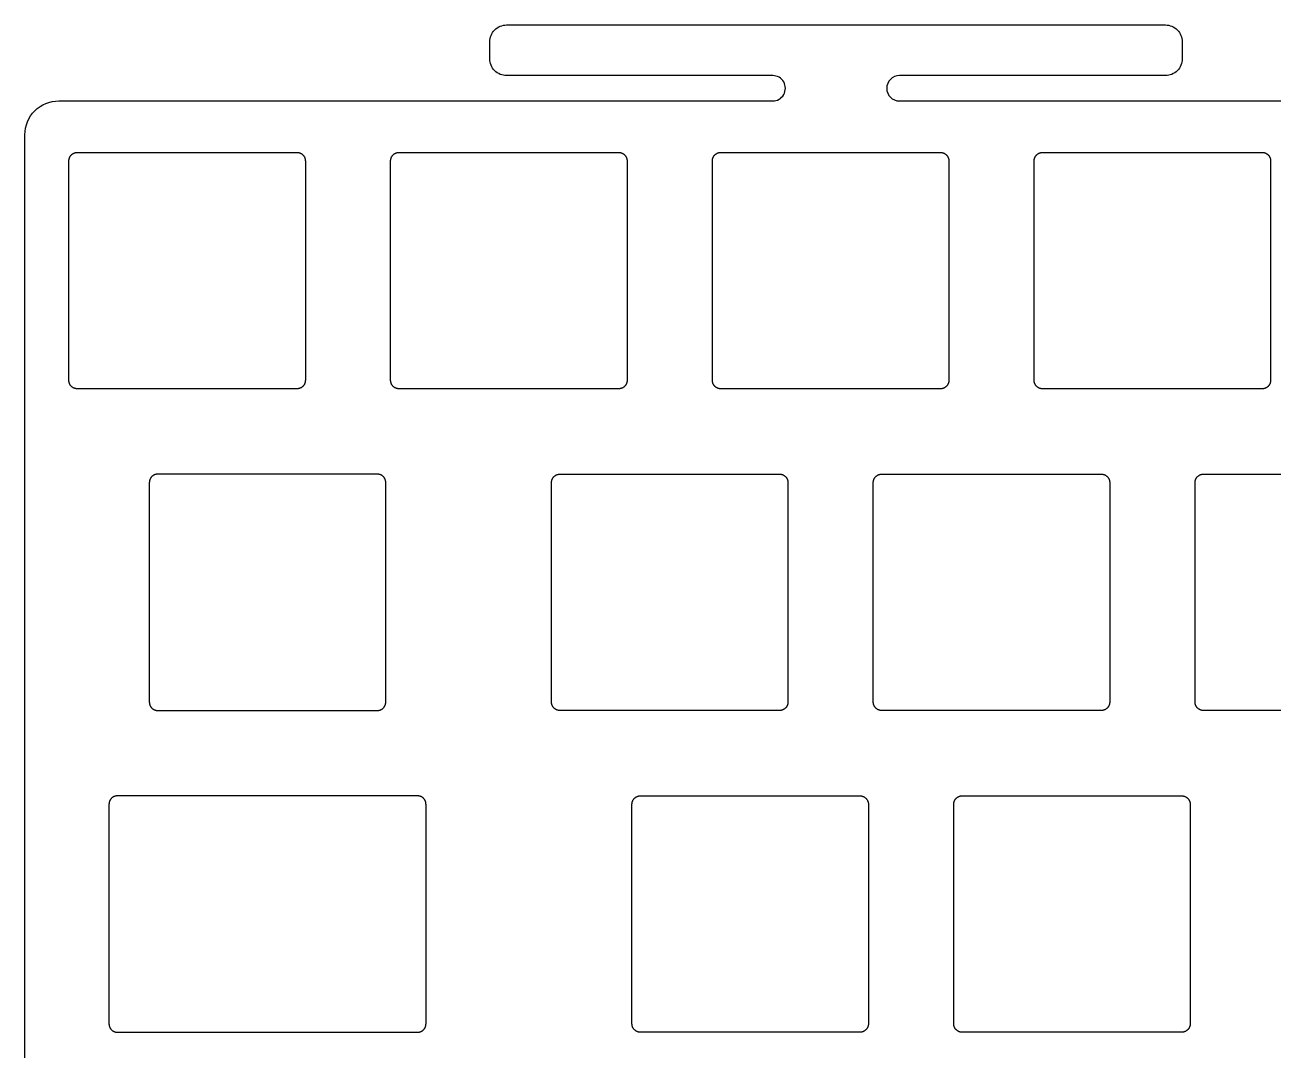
# Model space of a CAD drawing. Header units: millimetres. Extents: x 0 to 286, y 1 to 106.
# Drawn here: x 0 to 73.9, y 45.7 to 106.4 of the extents above; entities that cross this region are included whole.
import ezdxf

# ---------------------------------------------------------------- set-up
doc = ezdxf.new("R2010")
doc.units = ezdxf.units.MM

msp = doc.modelspace()

# ---------------------------------------------------------------- linework, layer by layer
msp.add_lwpolyline([(0, 39.7188), (0, 99.9158, -0.414214), (2, 101.9158), (44.2693, 101.9158, 1.006341), (44.2693, 103.4158), (28.5193, 103.4158, -0.414214), (27.5193, 104.4158), (27.5193, 105.4158, -0.414214), (28.5193, 106.4158), (67.5193, 106.4158, -0.414214), (68.5193, 105.4158), (68.5193, 104.4158, -0.414214), (67.5193, 103.4158), (51.7693, 103.4158, 0.999996), (51.7693, 101.9158), (139.2574, 101.9158, 1.004198)], format="xyb")
for points in [[(2.6008, 85.3692), (2.6008, 98.3685), (2.6011, 98.3849), (2.6019, 98.4012), (2.6032, 98.4175), (2.6051, 98.4338), (2.6075, 98.4499), (2.6104, 98.466), (2.6139, 98.482), (2.6178, 98.4979), (2.6223, 98.5136), (2.6273, 98.5292), (2.6328, 98.5446), (2.6389, 98.5598), (2.6454, 98.5749), (2.6524, 98.5896), (2.6598, 98.6042), (2.6678, 98.6185), (2.6762, 98.6325), (2.6851, 98.6463), (2.6944, 98.6597), (2.7041, 98.6729), (2.7143, 98.6857), (2.7249, 98.6982), (2.7359, 98.7103), (2.7472, 98.7221), (2.759, 98.7334), (2.7711, 98.7444), (2.7836, 98.755), (2.7964, 98.7652), (2.8096, 98.7749), (2.823, 98.7842), (2.8368, 98.7931), (2.8508, 98.8015), (2.8651, 98.8095), (2.8797, 98.8169), (2.8944, 98.8239), (2.9095, 98.8304), (2.9247, 98.8365), (2.9401, 98.842), (2.9557, 98.847), (2.9714, 98.8515), (2.9873, 98.8554), (3.0033, 98.8589), (3.0194, 98.8618), (3.0355, 98.8642), (3.0518, 98.8661), (3.0681, 98.8674), (3.0844, 98.8682), (3.1008, 98.8685), (16.0998, 98.8685), (16.1162, 98.8682), (16.1325, 98.8674), (16.1488, 98.8661), (16.1651, 98.8642), (16.1812, 98.8618), (16.1973, 98.8589), (16.2133, 98.8554), (16.2292, 98.8515), (16.2449, 98.847), (16.2605, 98.842), (16.2759, 98.8365), (16.2911, 98.8304), (16.3062, 98.8239), (16.3209, 98.8169), (16.3355, 98.8095), (16.3498, 98.8015), (16.3638, 98.7931), (16.3776, 98.7842), (16.391, 98.7749), (16.4042, 98.7652), (16.417, 98.755), (16.4295, 98.7444), (16.4416, 98.7334), (16.4534, 98.7221), (16.4647, 98.7103), (16.4757, 98.6982), (16.4863, 98.6857), (16.4965, 98.6729), (16.5062, 98.6597), (16.5155, 98.6463), (16.5244, 98.6325), (16.5328, 98.6185), (16.5408, 98.6042), (16.5482, 98.5896), (16.5552, 98.5749), (16.5617, 98.5598), (16.5678, 98.5446), (16.5733, 98.5292), (16.5783, 98.5136), (16.5828, 98.4979), (16.5867, 98.482), (16.5902, 98.466), (16.5931, 98.4499), (16.5955, 98.4338), (16.5974, 98.4175), (16.5987, 98.4012), (16.5995, 98.3849), (16.5998, 98.3685), (16.5998, 85.369), (16.5995, 85.3526), (16.5987, 85.3363), (16.5974, 85.32), (16.5955, 85.3037), (16.5931, 85.2876), (16.5902, 85.2715), (16.5867, 85.2555), (16.5828, 85.2396), (16.5783, 85.2239), (16.5733, 85.2083), (16.5678, 85.1929), (16.5617, 85.1777), (16.5552, 85.1626), (16.5482, 85.1479), (16.5408, 85.1333), (16.5328, 85.119), (16.5244, 85.105), (16.5155, 85.0912), (16.5062, 85.0778), (16.4965, 85.0646), (16.4863, 85.0518), (16.4757, 85.0393), (16.4647, 85.0272), (16.4534, 85.0154), (16.4416, 85.0041), (16.4295, 84.9931), (16.417, 84.9825), (16.4042, 84.9723), (16.391, 84.9626), (16.3776, 84.9533), (16.3638, 84.9444), (16.3498, 84.936), (16.3355, 84.928), (16.3209, 84.9206), (16.3062, 84.9136), (16.2911, 84.9071), (16.2759, 84.901), (16.2605, 84.8955), (16.2449, 84.8905), (16.2292, 84.886), (16.2133, 84.8821), (16.1973, 84.8786), (16.1812, 84.8757), (16.1651, 84.8733), (16.1488, 84.8714), (16.1325, 84.8701), (16.1162, 84.8693), (16.0998, 84.869), (3.1008, 84.8692), (3.0844, 84.8695), (3.0681, 84.8703), (3.0518, 84.8716), (3.0355, 84.8735), (3.0194, 84.8759), (3.0033, 84.8788), (2.9873, 84.8823), (2.9714, 84.8862), (2.9557, 84.8907), (2.9401, 84.8957), (2.9247, 84.9012), (2.9095, 84.9073), (2.8944, 84.9138), (2.8797, 84.9208), (2.8651, 84.9282), (2.8508, 84.9362), (2.8368, 84.9446), (2.823, 84.9535), (2.8096, 84.9628), (2.7964, 84.9725), (2.7836, 84.9827), (2.7711, 84.9933), (2.759, 85.0043), (2.7472, 85.0156), (2.7359, 85.0274), (2.7249, 85.0395), (2.7143, 85.052), (2.7041, 85.0648), (2.6944, 85.078), (2.6851, 85.0914), (2.6762, 85.1052), (2.6678, 85.1192), (2.6598, 85.1335), (2.6524, 85.1481), (2.6454, 85.1628), (2.6389, 85.1779), (2.6328, 85.1931), (2.6273, 85.2085), (2.6223, 85.2241), (2.6178, 85.2398), (2.6139, 85.2557), (2.6104, 85.2717), (2.6075, 85.2878), (2.6051, 85.3039), (2.6032, 85.3202), (2.6019, 85.3365), (2.6011, 85.3528)], [(21.6507, 85.3693), (21.6507, 98.3685), (21.651, 98.3849), (21.6518, 98.4012), (21.6531, 98.4175), (21.655, 98.4338), (21.6574, 98.4499), (21.6603, 98.466), (21.6638, 98.482), (21.6677, 98.4979), (21.6722, 98.5136), (21.6772, 98.5292), (21.6827, 98.5446), (21.6888, 98.5598), (21.6953, 98.5749), (21.7023, 98.5896), (21.7097, 98.6042), (21.7177, 98.6185), (21.7261, 98.6325), (21.735, 98.6463), (21.7443, 98.6597), (21.754, 98.6729), (21.7642, 98.6857), (21.7748, 98.6982), (21.7858, 98.7103), (21.7971, 98.7221), (21.8089, 98.7334), (21.821, 98.7444), (21.8335, 98.755), (21.8463, 98.7652), (21.8595, 98.7749), (21.8729, 98.7842), (21.8867, 98.7931), (21.9007, 98.8015), (21.915, 98.8095), (21.9296, 98.8169), (21.9443, 98.8239), (21.9594, 98.8304), (21.9746, 98.8365), (21.99, 98.842), (22.0056, 98.847), (22.0213, 98.8515), (22.0372, 98.8554), (22.0532, 98.8589), (22.0693, 98.8618), (22.0854, 98.8642), (22.1017, 98.8661), (22.118, 98.8674), (22.1343, 98.8682), (22.1507, 98.8685), (35.1497, 98.8685), (35.1661, 98.8682), (35.1824, 98.8674), (35.1987, 98.8661), (35.215, 98.8642), (35.2311, 98.8618), (35.2472, 98.8589), (35.2632, 98.8554), (35.2791, 98.8515), (35.2948, 98.847), (35.3104, 98.842), (35.3258, 98.8365), (35.341, 98.8304), (35.3561, 98.8239), (35.3708, 98.8169), (35.3854, 98.8095), (35.3997, 98.8015), (35.4137, 98.7931), (35.4275, 98.7842), (35.4409, 98.7749), (35.4541, 98.7652), (35.4669, 98.755), (35.4794, 98.7444), (35.4915, 98.7334), (35.5033, 98.7221), (35.5146, 98.7103), (35.5256, 98.6982), (35.5362, 98.6857), (35.5464, 98.6729), (35.5561, 98.6597), (35.5654, 98.6463), (35.5743, 98.6325), (35.5827, 98.6185), (35.5907, 98.6042), (35.5981, 98.5896), (35.6051, 98.5749), (35.6116, 98.5598), (35.6177, 98.5446), (35.6232, 98.5292), (35.6282, 98.5136), (35.6327, 98.4979), (35.6366, 98.482), (35.6401, 98.466), (35.643, 98.4499), (35.6454, 98.4338), (35.6473, 98.4175), (35.6486, 98.4012), (35.6494, 98.3849), (35.6497, 98.3685), (35.6497, 85.3691), (35.6494, 85.3527), (35.6486, 85.3364), (35.6473, 85.3201), (35.6454, 85.3038), (35.643, 85.2877), (35.6401, 85.2716), (35.6366, 85.2556), (35.6327, 85.2397), (35.6282, 85.224), (35.6232, 85.2084), (35.6177, 85.193), (35.6116, 85.1778), (35.6051, 85.1627), (35.5981, 85.148), (35.5907, 85.1334), (35.5827, 85.1191), (35.5743, 85.1051), (35.5654, 85.0913), (35.5561, 85.0779), (35.5464, 85.0647), (35.5362, 85.0519), (35.5256, 85.0394), (35.5146, 85.0273), (35.5033, 85.0155), (35.4915, 85.0042), (35.4794, 84.9932), (35.4669, 84.9826), (35.4541, 84.9724), (35.4409, 84.9627), (35.4275, 84.9534), (35.4137, 84.9445), (35.3997, 84.9361), (35.3854, 84.9281), (35.3708, 84.9207), (35.3561, 84.9137), (35.341, 84.9072), (35.3258, 84.9011), (35.3104, 84.8956), (35.2948, 84.8906), (35.2791, 84.8861), (35.2632, 84.8822), (35.2472, 84.8787), (35.2311, 84.8758), (35.215, 84.8734), (35.1987, 84.8715), (35.1824, 84.8702), (35.1661, 84.8694), (35.1497, 84.8691), (22.1507, 84.8693), (22.1343, 84.8696), (22.118, 84.8704), (22.1017, 84.8717), (22.0854, 84.8736), (22.0693, 84.876), (22.0532, 84.8789), (22.0372, 84.8824), (22.0213, 84.8863), (22.0056, 84.8908), (21.99, 84.8958), (21.9746, 84.9013), (21.9594, 84.9074), (21.9443, 84.9139), (21.9296, 84.9209), (21.915, 84.9283), (21.9007, 84.9363), (21.8867, 84.9447), (21.8729, 84.9536), (21.8595, 84.9629), (21.8463, 84.9726), (21.8335, 84.9828), (21.821, 84.9934), (21.8089, 85.0044), (21.7971, 85.0157), (21.7858, 85.0275), (21.7748, 85.0396), (21.7642, 85.0521), (21.754, 85.0649), (21.7443, 85.0781), (21.735, 85.0915), (21.7261, 85.1053), (21.7177, 85.1193), (21.7097, 85.1336), (21.7023, 85.1482), (21.6953, 85.1629), (21.6888, 85.178), (21.6827, 85.1932), (21.6772, 85.2086), (21.6722, 85.2242), (21.6677, 85.2399), (21.6638, 85.2558), (21.6603, 85.2718), (21.6574, 85.2879), (21.655, 85.304), (21.6531, 85.3203), (21.6518, 85.3366), (21.651, 85.3529)], [(40.7007, 85.3693), (40.7007, 98.3685), (40.701, 98.3849), (40.7018, 98.4012), (40.7031, 98.4175), (40.705, 98.4338), (40.7074, 98.4499), (40.7103, 98.466), (40.7138, 98.482), (40.7177, 98.4979), (40.7222, 98.5136), (40.7272, 98.5292), (40.7327, 98.5446), (40.7388, 98.5598), (40.7453, 98.5749), (40.7523, 98.5896), (40.7597, 98.6042), (40.7677, 98.6185), (40.7761, 98.6325), (40.785, 98.6463), (40.7943, 98.6597), (40.804, 98.6729), (40.8142, 98.6857), (40.8248, 98.6982), (40.8358, 98.7103), (40.8471, 98.7221), (40.8589, 98.7334), (40.871, 98.7444), (40.8835, 98.755), (40.8963, 98.7652), (40.9095, 98.7749), (40.9229, 98.7842), (40.9367, 98.7931), (40.9507, 98.8015), (40.965, 98.8095), (40.9796, 98.8169), (40.9943, 98.8239), (41.0094, 98.8304), (41.0246, 98.8365), (41.04, 98.842), (41.0556, 98.847), (41.0713, 98.8515), (41.0872, 98.8554), (41.1032, 98.8589), (41.1193, 98.8618), (41.1354, 98.8642), (41.1517, 98.8661), (41.168, 98.8674), (41.1843, 98.8682), (41.2007, 98.8685), (54.1997, 98.8685), (54.2161, 98.8682), (54.2324, 98.8674), (54.2487, 98.8661), (54.265, 98.8642), (54.2811, 98.8618), (54.2972, 98.8589), (54.3132, 98.8554), (54.3291, 98.8515), (54.3448, 98.847), (54.3604, 98.842), (54.3758, 98.8365), (54.391, 98.8304), (54.4061, 98.8239), (54.4208, 98.8169), (54.4354, 98.8095), (54.4497, 98.8015), (54.4637, 98.7931), (54.4775, 98.7842), (54.4909, 98.7749), (54.5041, 98.7652), (54.5169, 98.755), (54.5294, 98.7444), (54.5415, 98.7334), (54.5533, 98.7221), (54.5646, 98.7103), (54.5756, 98.6982), (54.5862, 98.6857), (54.5964, 98.6729), (54.6061, 98.6597), (54.6154, 98.6463), (54.6243, 98.6325), (54.6327, 98.6185), (54.6407, 98.6042), (54.6481, 98.5896), (54.6551, 98.5749), (54.6616, 98.5598), (54.6677, 98.5446), (54.6732, 98.5292), (54.6782, 98.5136), (54.6827, 98.4979), (54.6866, 98.482), (54.6901, 98.466), (54.693, 98.4499), (54.6954, 98.4338), (54.6973, 98.4175), (54.6986, 98.4012), (54.6994, 98.3849), (54.6997, 98.3685), (54.6997, 85.3691), (54.6994, 85.3527), (54.6986, 85.3364), (54.6973, 85.3201), (54.6954, 85.3038), (54.693, 85.2877), (54.6901, 85.2716), (54.6866, 85.2556), (54.6827, 85.2397), (54.6782, 85.224), (54.6732, 85.2084), (54.6677, 85.193), (54.6616, 85.1778), (54.6551, 85.1627), (54.6481, 85.148), (54.6407, 85.1334), (54.6327, 85.1191), (54.6243, 85.1051), (54.6154, 85.0913), (54.6061, 85.0779), (54.5964, 85.0647), (54.5862, 85.0519), (54.5756, 85.0394), (54.5646, 85.0273), (54.5533, 85.0155), (54.5415, 85.0042), (54.5294, 84.9932), (54.5169, 84.9826), (54.5041, 84.9724), (54.4909, 84.9627), (54.4775, 84.9534), (54.4637, 84.9445), (54.4497, 84.9361), (54.4354, 84.9281), (54.4208, 84.9207), (54.4061, 84.9137), (54.391, 84.9072), (54.3758, 84.9011), (54.3604, 84.8956), (54.3448, 84.8906), (54.3291, 84.8861), (54.3132, 84.8822), (54.2972, 84.8787), (54.2811, 84.8758), (54.265, 84.8734), (54.2487, 84.8715), (54.2324, 84.8702), (54.2161, 84.8694), (54.1997, 84.8691), (41.2007, 84.8693), (41.1843, 84.8696), (41.168, 84.8704), (41.1517, 84.8717), (41.1354, 84.8736), (41.1193, 84.876), (41.1032, 84.8789), (41.0872, 84.8824), (41.0713, 84.8863), (41.0556, 84.8908), (41.04, 84.8958), (41.0246, 84.9013), (41.0094, 84.9074), (40.9943, 84.9139), (40.9796, 84.9209), (40.965, 84.9283), (40.9507, 84.9363), (40.9367, 84.9447), (40.9229, 84.9536), (40.9095, 84.9629), (40.8963, 84.9726), (40.8835, 84.9828), (40.871, 84.9934), (40.8589, 85.0044), (40.8471, 85.0157), (40.8358, 85.0275), (40.8248, 85.0396), (40.8142, 85.0521), (40.804, 85.0649), (40.7943, 85.0781), (40.785, 85.0915), (40.7761, 85.1053), (40.7677, 85.1193), (40.7597, 85.1336), (40.7523, 85.1482), (40.7453, 85.1629), (40.7388, 85.178), (40.7327, 85.1932), (40.7272, 85.2086), (40.7222, 85.2242), (40.7177, 85.2399), (40.7138, 85.2558), (40.7103, 85.2718), (40.7074, 85.2879), (40.705, 85.304), (40.7031, 85.3203), (40.7018, 85.3366), (40.701, 85.3529)], [(59.7507, 85.3693), (59.7507, 98.3685), (59.751, 98.3849), (59.7518, 98.4012), (59.7531, 98.4175), (59.755, 98.4338), (59.7574, 98.4499), (59.7603, 98.466), (59.7638, 98.482), (59.7677, 98.4979), (59.7722, 98.5136), (59.7772, 98.5292), (59.7827, 98.5446), (59.7888, 98.5598), (59.7953, 98.5749), (59.8023, 98.5896), (59.8097, 98.6042), (59.8177, 98.6185), (59.8261, 98.6325), (59.835, 98.6463), (59.8443, 98.6597), (59.854, 98.6729), (59.8642, 98.6857), (59.8748, 98.6982), (59.8858, 98.7103), (59.8971, 98.7221), (59.9089, 98.7334), (59.921, 98.7444), (59.9335, 98.755), (59.9463, 98.7652), (59.9595, 98.7749), (59.9729, 98.7842), (59.9867, 98.7931), (60.0007, 98.8015), (60.015, 98.8095), (60.0296, 98.8169), (60.0443, 98.8239), (60.0594, 98.8304), (60.0746, 98.8365), (60.09, 98.842), (60.1056, 98.847), (60.1213, 98.8515), (60.1372, 98.8554), (60.1532, 98.8589), (60.1693, 98.8618), (60.1854, 98.8642), (60.2017, 98.8661), (60.218, 98.8674), (60.2343, 98.8682), (60.2507, 98.8685), (73.2497, 98.8685), (73.2661, 98.8682), (73.2824, 98.8674), (73.2987, 98.8661), (73.315, 98.8642), (73.3311, 98.8618), (73.3472, 98.8589), (73.3632, 98.8554), (73.3791, 98.8515), (73.3948, 98.847), (73.4104, 98.842), (73.4258, 98.8365), (73.441, 98.8304), (73.4561, 98.8239), (73.4708, 98.8169), (73.4854, 98.8095), (73.4997, 98.8015), (73.5137, 98.7931), (73.5275, 98.7842), (73.5409, 98.7749), (73.5541, 98.7652), (73.5669, 98.755), (73.5794, 98.7444), (73.5915, 98.7334), (73.6033, 98.7221), (73.6146, 98.7103), (73.6256, 98.6982), (73.6362, 98.6857), (73.6464, 98.6729), (73.6561, 98.6597), (73.6654, 98.6463), (73.6743, 98.6325), (73.6827, 98.6185), (73.6907, 98.6042), (73.6981, 98.5896), (73.7051, 98.5749), (73.7116, 98.5598), (73.7177, 98.5446), (73.7232, 98.5292), (73.7282, 98.5136), (73.7327, 98.4979), (73.7366, 98.482), (73.7401, 98.466), (73.743, 98.4499), (73.7454, 98.4338), (73.7473, 98.4175), (73.7486, 98.4012), (73.7494, 98.3849), (73.7497, 98.3685), (73.7497, 85.3691), (73.7494, 85.3527), (73.7486, 85.3364), (73.7473, 85.3201), (73.7454, 85.3038), (73.743, 85.2877), (73.7401, 85.2716), (73.7366, 85.2556), (73.7327, 85.2397), (73.7282, 85.224), (73.7232, 85.2084), (73.7177, 85.193), (73.7116, 85.1778), (73.7051, 85.1627), (73.6981, 85.148), (73.6907, 85.1334), (73.6827, 85.1191), (73.6743, 85.1051), (73.6654, 85.0913), (73.6561, 85.0779), (73.6464, 85.0647), (73.6362, 85.0519), (73.6256, 85.0394), (73.6146, 85.0273), (73.6033, 85.0155), (73.5915, 85.0042), (73.5794, 84.9932), (73.5669, 84.9826), (73.5541, 84.9724), (73.5409, 84.9627), (73.5275, 84.9534), (73.5137, 84.9445), (73.4997, 84.9361), (73.4854, 84.9281), (73.4708, 84.9207), (73.4561, 84.9137), (73.441, 84.9072), (73.4258, 84.9011), (73.4104, 84.8956), (73.3948, 84.8906), (73.3791, 84.8861), (73.3632, 84.8822), (73.3472, 84.8787), (73.3311, 84.8758), (73.315, 84.8734), (73.2987, 84.8715), (73.2824, 84.8702), (73.2661, 84.8694), (73.2497, 84.8691), (60.2507, 84.8693), (60.2343, 84.8696), (60.218, 84.8704), (60.2017, 84.8717), (60.1854, 84.8736), (60.1693, 84.876), (60.1532, 84.8789), (60.1372, 84.8824), (60.1213, 84.8863), (60.1056, 84.8908), (60.09, 84.8958), (60.0746, 84.9013), (60.0594, 84.9074), (60.0443, 84.9139), (60.0296, 84.9209), (60.015, 84.9283), (60.0007, 84.9363), (59.9867, 84.9447), (59.9729, 84.9536), (59.9595, 84.9629), (59.9463, 84.9726), (59.9335, 84.9828), (59.921, 84.9934), (59.9089, 85.0044), (59.8971, 85.0157), (59.8858, 85.0275), (59.8748, 85.0396), (59.8642, 85.0521), (59.854, 85.0649), (59.8443, 85.0781), (59.835, 85.0915), (59.8261, 85.1053), (59.8177, 85.1193), (59.8097, 85.1336), (59.8023, 85.1482), (59.7953, 85.1629), (59.7888, 85.178), (59.7827, 85.1932), (59.7772, 85.2086), (59.7722, 85.2242), (59.7677, 85.2399), (59.7638, 85.2558), (59.7603, 85.2718), (59.7574, 85.2879), (59.755, 85.304), (59.7531, 85.3203), (59.7518, 85.3366), (59.751, 85.3529)], [(21.3622, 66.3193), (21.3622, 79.3185), (21.3619, 79.3349), (21.3611, 79.3512), (21.3598, 79.3675), (21.3579, 79.3838), (21.3555, 79.3999), (21.3526, 79.416), (21.3491, 79.432), (21.3452, 79.4479), (21.3407, 79.4636), (21.3357, 79.4792), (21.3302, 79.4946), (21.3241, 79.5098), (21.3176, 79.5249), (21.3106, 79.5396), (21.3032, 79.5542), (21.2952, 79.5685), (21.2868, 79.5825), (21.2779, 79.5963), (21.2686, 79.6097), (21.2589, 79.6229), (21.2487, 79.6357), (21.2381, 79.6482), (21.2271, 79.6603), (21.2158, 79.6721), (21.204, 79.6834), (21.1919, 79.6944), (21.1794, 79.705), (21.1666, 79.7152), (21.1534, 79.7249), (21.14, 79.7342), (21.1262, 79.7431), (21.1122, 79.7515), (21.0979, 79.7595), (21.0833, 79.7669), (21.0686, 79.7739), (21.0535, 79.7804), (21.0383, 79.7865), (21.0229, 79.792), (21.0073, 79.797), (20.9916, 79.8015), (20.9757, 79.8054), (20.9597, 79.8089), (20.9436, 79.8118), (20.9275, 79.8142), (20.9112, 79.8161), (20.8949, 79.8174), (20.8786, 79.8182), (20.8622, 79.8185), (7.8632, 79.8185), (7.8468, 79.8182), (7.8305, 79.8174), (7.8142, 79.8161), (7.7979, 79.8142), (7.7818, 79.8118), (7.7657, 79.8089), (7.7497, 79.8054), (7.7338, 79.8015), (7.7181, 79.797), (7.7025, 79.792), (7.6871, 79.7865), (7.6719, 79.7804), (7.6568, 79.7739), (7.6421, 79.7669), (7.6275, 79.7595), (7.6132, 79.7515), (7.5992, 79.7431), (7.5854, 79.7342), (7.572, 79.7249), (7.5588, 79.7152), (7.546, 79.705), (7.5335, 79.6944), (7.5214, 79.6834), (7.5096, 79.6721), (7.4983, 79.6603), (7.4873, 79.6482), (7.4767, 79.6357), (7.4665, 79.6229), (7.4568, 79.6097), (7.4475, 79.5963), (7.4386, 79.5825), (7.4302, 79.5685), (7.4222, 79.5542), (7.4148, 79.5396), (7.4078, 79.5249), (7.4013, 79.5098), (7.3952, 79.4946), (7.3897, 79.4792), (7.3847, 79.4636), (7.3802, 79.4479), (7.3763, 79.432), (7.3728, 79.416), (7.3699, 79.3999), (7.3675, 79.3838), (7.3656, 79.3675), (7.3643, 79.3512), (7.3635, 79.3349), (7.3632, 79.3185), (7.3632, 66.3191), (7.3635, 66.3027), (7.3643, 66.2864), (7.3656, 66.2701), (7.3675, 66.2538), (7.3699, 66.2377), (7.3728, 66.2216), (7.3763, 66.2056), (7.3802, 66.1897), (7.3847, 66.174), (7.3897, 66.1584), (7.3952, 66.143), (7.4013, 66.1278), (7.4078, 66.1127), (7.4148, 66.098), (7.4222, 66.0834), (7.4302, 66.0691), (7.4386, 66.0551), (7.4475, 66.0413), (7.4568, 66.0279), (7.4665, 66.0147), (7.4767, 66.0019), (7.4873, 65.9894), (7.4983, 65.9773), (7.5096, 65.9655), (7.5214, 65.9542), (7.5335, 65.9432), (7.546, 65.9326), (7.5588, 65.9224), (7.572, 65.9127), (7.5854, 65.9034), (7.5992, 65.8945), (7.6132, 65.8861), (7.6275, 65.8781), (7.6421, 65.8707), (7.6568, 65.8637), (7.6719, 65.8572), (7.6871, 65.8511), (7.7025, 65.8456), (7.7181, 65.8406), (7.7338, 65.8361), (7.7497, 65.8322), (7.7657, 65.8287), (7.7818, 65.8258), (7.7979, 65.8234), (7.8142, 65.8215), (7.8305, 65.8202), (7.8468, 65.8194), (7.8632, 65.8191), (20.8622, 65.8193), (20.8786, 65.8196), (20.8949, 65.8204), (20.9112, 65.8217), (20.9275, 65.8236), (20.9436, 65.826), (20.9597, 65.8289), (20.9757, 65.8324), (20.9916, 65.8363), (21.0073, 65.8408), (21.0229, 65.8458), (21.0383, 65.8513), (21.0535, 65.8574), (21.0686, 65.8639), (21.0833, 65.8709), (21.0979, 65.8783), (21.1122, 65.8863), (21.1262, 65.8947), (21.14, 65.9036), (21.1534, 65.9129), (21.1666, 65.9226), (21.1794, 65.9328), (21.1919, 65.9434), (21.204, 65.9544), (21.2158, 65.9657), (21.2271, 65.9775), (21.2381, 65.9896), (21.2487, 66.0021), (21.2589, 66.0149), (21.2686, 66.0281), (21.2779, 66.0415), (21.2868, 66.0553), (21.2952, 66.0693), (21.3032, 66.0836), (21.3106, 66.0982), (21.3176, 66.1129), (21.3241, 66.128), (21.3302, 66.1432), (21.3357, 66.1586), (21.3407, 66.1742), (21.3452, 66.1899), (21.3491, 66.2058), (21.3526, 66.2218), (21.3555, 66.2379), (21.3579, 66.254), (21.3598, 66.2703), (21.3611, 66.2866), (21.3619, 66.3029)], [(31.1757, 66.3193), (31.1757, 79.3185), (31.176, 79.3349), (31.1768, 79.3512), (31.1781, 79.3675), (31.18, 79.3838), (31.1824, 79.3999), (31.1853, 79.416), (31.1888, 79.432), (31.1927, 79.4479), (31.1972, 79.4636), (31.2022, 79.4792), (31.2077, 79.4946), (31.2138, 79.5098), (31.2203, 79.5249), (31.2273, 79.5396), (31.2347, 79.5542), (31.2427, 79.5685), (31.2511, 79.5825), (31.26, 79.5963), (31.2693, 79.6097), (31.279, 79.6229), (31.2892, 79.6357), (31.2998, 79.6482), (31.3108, 79.6603), (31.3221, 79.6721), (31.3339, 79.6834), (31.346, 79.6944), (31.3585, 79.705), (31.3713, 79.7152), (31.3845, 79.7249), (31.3979, 79.7342), (31.4117, 79.7431), (31.4257, 79.7515), (31.44, 79.7595), (31.4546, 79.7669), (31.4693, 79.7739), (31.4844, 79.7804), (31.4996, 79.7865), (31.515, 79.792), (31.5306, 79.797), (31.5463, 79.8015), (31.5622, 79.8054), (31.5782, 79.8089), (31.5943, 79.8118), (31.6104, 79.8142), (31.6267, 79.8161), (31.643, 79.8174), (31.6593, 79.8182), (31.6757, 79.8185), (44.6747, 79.8185), (44.6911, 79.8182), (44.7074, 79.8174), (44.7237, 79.8161), (44.74, 79.8142), (44.7561, 79.8118), (44.7722, 79.8089), (44.7882, 79.8054), (44.8041, 79.8015), (44.8198, 79.797), (44.8354, 79.792), (44.8508, 79.7865), (44.866, 79.7804), (44.8811, 79.7739), (44.8958, 79.7669), (44.9104, 79.7595), (44.9247, 79.7515), (44.9387, 79.7431), (44.9525, 79.7342), (44.9659, 79.7249), (44.9791, 79.7152), (44.9919, 79.705), (45.0044, 79.6944), (45.0165, 79.6834), (45.0283, 79.6721), (45.0396, 79.6603), (45.0506, 79.6482), (45.0612, 79.6357), (45.0714, 79.6229), (45.0811, 79.6097), (45.0904, 79.5963), (45.0993, 79.5825), (45.1077, 79.5685), (45.1157, 79.5542), (45.1231, 79.5396), (45.1301, 79.5249), (45.1366, 79.5098), (45.1427, 79.4946), (45.1482, 79.4792), (45.1532, 79.4636), (45.1577, 79.4479), (45.1616, 79.432), (45.1651, 79.416), (45.168, 79.3999), (45.1704, 79.3838), (45.1723, 79.3675), (45.1736, 79.3512), (45.1744, 79.3349), (45.1747, 79.3185), (45.1747, 66.3191), (45.1744, 66.3027), (45.1736, 66.2864), (45.1723, 66.2701), (45.1704, 66.2538), (45.168, 66.2377), (45.1651, 66.2216), (45.1616, 66.2056), (45.1577, 66.1897), (45.1532, 66.174), (45.1482, 66.1584), (45.1427, 66.143), (45.1366, 66.1278), (45.1301, 66.1127), (45.1231, 66.098), (45.1157, 66.0834), (45.1077, 66.0691), (45.0993, 66.0551), (45.0904, 66.0413), (45.0811, 66.0279), (45.0714, 66.0147), (45.0612, 66.0019), (45.0506, 65.9894), (45.0396, 65.9773), (45.0283, 65.9655), (45.0165, 65.9542), (45.0044, 65.9432), (44.9919, 65.9326), (44.9791, 65.9224), (44.9659, 65.9127), (44.9525, 65.9034), (44.9387, 65.8945), (44.9247, 65.8861), (44.9104, 65.8781), (44.8958, 65.8707), (44.8811, 65.8637), (44.866, 65.8572), (44.8508, 65.8511), (44.8354, 65.8456), (44.8198, 65.8406), (44.8041, 65.8361), (44.7882, 65.8322), (44.7722, 65.8287), (44.7561, 65.8258), (44.74, 65.8234), (44.7237, 65.8215), (44.7074, 65.8202), (44.6911, 65.8194), (44.6747, 65.8191), (31.6757, 65.8193), (31.6593, 65.8196), (31.643, 65.8204), (31.6267, 65.8217), (31.6104, 65.8236), (31.5943, 65.826), (31.5782, 65.8289), (31.5622, 65.8324), (31.5463, 65.8363), (31.5306, 65.8408), (31.515, 65.8458), (31.4996, 65.8513), (31.4844, 65.8574), (31.4693, 65.8639), (31.4546, 65.8709), (31.44, 65.8783), (31.4257, 65.8863), (31.4117, 65.8947), (31.3979, 65.9036), (31.3845, 65.9129), (31.3713, 65.9226), (31.3585, 65.9328), (31.346, 65.9434), (31.3339, 65.9544), (31.3221, 65.9657), (31.3108, 65.9775), (31.2998, 65.9896), (31.2892, 66.0021), (31.279, 66.0149), (31.2693, 66.0281), (31.26, 66.0415), (31.2511, 66.0553), (31.2427, 66.0693), (31.2347, 66.0836), (31.2273, 66.0982), (31.2203, 66.1129), (31.2138, 66.128), (31.2077, 66.1432), (31.2022, 66.1586), (31.1972, 66.1742), (31.1927, 66.1899), (31.1888, 66.2058), (31.1853, 66.2218), (31.1824, 66.2379), (31.18, 66.254), (31.1781, 66.2703), (31.1768, 66.2866), (31.176, 66.3029)], [(50.2257, 66.3193), (50.2257, 79.3185), (50.226, 79.3349), (50.2268, 79.3512), (50.2281, 79.3675), (50.23, 79.3838), (50.2324, 79.3999), (50.2353, 79.416), (50.2388, 79.432), (50.2427, 79.4479), (50.2472, 79.4636), (50.2522, 79.4792), (50.2577, 79.4946), (50.2638, 79.5098), (50.2703, 79.5249), (50.2773, 79.5396), (50.2847, 79.5542), (50.2927, 79.5685), (50.3011, 79.5825), (50.31, 79.5963), (50.3193, 79.6097), (50.329, 79.6229), (50.3392, 79.6357), (50.3498, 79.6482), (50.3608, 79.6603), (50.3721, 79.6721), (50.3839, 79.6834), (50.396, 79.6944), (50.4085, 79.705), (50.4213, 79.7152), (50.4345, 79.7249), (50.4479, 79.7342), (50.4617, 79.7431), (50.4757, 79.7515), (50.49, 79.7595), (50.5046, 79.7669), (50.5193, 79.7739), (50.5344, 79.7804), (50.5496, 79.7865), (50.565, 79.792), (50.5806, 79.797), (50.5963, 79.8015), (50.6122, 79.8054), (50.6282, 79.8089), (50.6443, 79.8118), (50.6604, 79.8142), (50.6767, 79.8161), (50.693, 79.8174), (50.7093, 79.8182), (50.7257, 79.8185), (63.7247, 79.8185), (63.7411, 79.8182), (63.7574, 79.8174), (63.7737, 79.8161), (63.79, 79.8142), (63.8061, 79.8118), (63.8222, 79.8089), (63.8382, 79.8054), (63.8541, 79.8015), (63.8698, 79.797), (63.8854, 79.792), (63.9008, 79.7865), (63.916, 79.7804), (63.9311, 79.7739), (63.9458, 79.7669), (63.9604, 79.7595), (63.9747, 79.7515), (63.9887, 79.7431), (64.0025, 79.7342), (64.0159, 79.7249), (64.0291, 79.7152), (64.0419, 79.705), (64.0544, 79.6944), (64.0665, 79.6834), (64.0783, 79.6721), (64.0896, 79.6603), (64.1006, 79.6482), (64.1112, 79.6357), (64.1214, 79.6229), (64.1311, 79.6097), (64.1404, 79.5963), (64.1493, 79.5825), (64.1577, 79.5685), (64.1657, 79.5542), (64.1731, 79.5396), (64.1801, 79.5249), (64.1866, 79.5098), (64.1927, 79.4946), (64.1982, 79.4792), (64.2032, 79.4636), (64.2077, 79.4479), (64.2116, 79.432), (64.2151, 79.416), (64.218, 79.3999), (64.2204, 79.3838), (64.2223, 79.3675), (64.2236, 79.3512), (64.2244, 79.3349), (64.2247, 79.3185), (64.2247, 66.3191), (64.2244, 66.3027), (64.2236, 66.2864), (64.2223, 66.2701), (64.2204, 66.2538), (64.218, 66.2377), (64.2151, 66.2216), (64.2116, 66.2056), (64.2077, 66.1897), (64.2032, 66.174), (64.1982, 66.1584), (64.1927, 66.143), (64.1866, 66.1278), (64.1801, 66.1127), (64.1731, 66.098), (64.1657, 66.0834), (64.1577, 66.0691), (64.1493, 66.0551), (64.1404, 66.0413), (64.1311, 66.0279), (64.1214, 66.0147), (64.1112, 66.0019), (64.1006, 65.9894), (64.0896, 65.9773), (64.0783, 65.9655), (64.0665, 65.9542), (64.0544, 65.9432), (64.0419, 65.9326), (64.0291, 65.9224), (64.0159, 65.9127), (64.0025, 65.9034), (63.9887, 65.8945), (63.9747, 65.8861), (63.9604, 65.8781), (63.9458, 65.8707), (63.9311, 65.8637), (63.916, 65.8572), (63.9008, 65.8511), (63.8854, 65.8456), (63.8698, 65.8406), (63.8541, 65.8361), (63.8382, 65.8322), (63.8222, 65.8287), (63.8061, 65.8258), (63.79, 65.8234), (63.7737, 65.8215), (63.7574, 65.8202), (63.7411, 65.8194), (63.7247, 65.8191), (50.7257, 65.8193), (50.7093, 65.8196), (50.693, 65.8204), (50.6767, 65.8217), (50.6604, 65.8236), (50.6443, 65.826), (50.6282, 65.8289), (50.6122, 65.8324), (50.5963, 65.8363), (50.5806, 65.8408), (50.565, 65.8458), (50.5496, 65.8513), (50.5344, 65.8574), (50.5193, 65.8639), (50.5046, 65.8709), (50.49, 65.8783), (50.4757, 65.8863), (50.4617, 65.8947), (50.4479, 65.9036), (50.4345, 65.9129), (50.4213, 65.9226), (50.4085, 65.9328), (50.396, 65.9434), (50.3839, 65.9544), (50.3721, 65.9657), (50.3608, 65.9775), (50.3498, 65.9896), (50.3392, 66.0021), (50.329, 66.0149), (50.3193, 66.0281), (50.31, 66.0415), (50.3011, 66.0553), (50.2927, 66.0693), (50.2847, 66.0836), (50.2773, 66.0982), (50.2703, 66.1129), (50.2638, 66.128), (50.2577, 66.1432), (50.2522, 66.1586), (50.2472, 66.1742), (50.2427, 66.1899), (50.2388, 66.2058), (50.2353, 66.2218), (50.2324, 66.2379), (50.23, 66.254), (50.2281, 66.2703), (50.2268, 66.2866), (50.226, 66.3029)], [(23.7442, 47.2676), (23.7442, 60.2672), (23.7439, 60.2836), (23.7431, 60.2999), (23.7418, 60.3162), (23.7399, 60.3325), (23.7375, 60.3486), (23.7346, 60.3647), (23.7311, 60.3807), (23.7272, 60.3966), (23.7227, 60.4123), (23.7177, 60.4279), (23.7122, 60.4433), (23.7061, 60.4585), (23.6996, 60.4736), (23.6926, 60.4883), (23.6852, 60.5029), (23.6772, 60.5172), (23.6688, 60.5312), (23.6599, 60.545), (23.6506, 60.5584), (23.6409, 60.5716), (23.6307, 60.5844), (23.6201, 60.5969), (23.6091, 60.609), (23.5978, 60.6208), (23.586, 60.6321), (23.5739, 60.6431), (23.5614, 60.6537), (23.5486, 60.6639), (23.5354, 60.6736), (23.522, 60.6829), (23.5082, 60.6918), (23.4942, 60.7002), (23.4799, 60.7082), (23.4653, 60.7156), (23.4506, 60.7226), (23.4355, 60.7291), (23.4203, 60.7352), (23.4049, 60.7407), (23.3893, 60.7457), (23.3736, 60.7502), (23.3577, 60.7541), (23.3417, 60.7576), (23.3256, 60.7605), (23.3095, 60.7629), (23.2932, 60.7648), (23.2769, 60.7661), (23.2606, 60.7669), (23.2442, 60.7672), (5.4746, 60.7672), (5.4582, 60.7669), (5.4419, 60.7661), (5.4256, 60.7648), (5.4093, 60.7629), (5.3932, 60.7605), (5.3771, 60.7576), (5.3611, 60.7541), (5.3452, 60.7502), (5.3295, 60.7457), (5.3139, 60.7407), (5.2985, 60.7352), (5.2833, 60.7291), (5.2682, 60.7226), (5.2535, 60.7156), (5.2389, 60.7082), (5.2246, 60.7002), (5.2106, 60.6918), (5.1968, 60.6829), (5.1834, 60.6736), (5.1702, 60.6639), (5.1574, 60.6537), (5.1449, 60.6431), (5.1328, 60.6321), (5.121, 60.6208), (5.1097, 60.609), (5.0987, 60.5969), (5.0881, 60.5844), (5.0779, 60.5716), (5.0682, 60.5584), (5.0589, 60.545), (5.05, 60.5312), (5.0416, 60.5172), (5.0336, 60.5029), (5.0262, 60.4883), (5.0192, 60.4736), (5.0127, 60.4585), (5.0066, 60.4433), (5.0011, 60.4279), (4.9961, 60.4123), (4.9916, 60.3966), (4.9877, 60.3807), (4.9842, 60.3647), (4.9813, 60.3486), (4.9789, 60.3325), (4.977, 60.3162), (4.9757, 60.2999), (4.9749, 60.2836), (4.9746, 60.2672), (4.9746, 47.2676), (4.9749, 47.2512), (4.9757, 47.2349), (4.977, 47.2186), (4.9789, 47.2023), (4.9813, 47.1862), (4.9842, 47.1701), (4.9877, 47.1541), (4.9916, 47.1382), (4.9961, 47.1225), (5.0011, 47.1069), (5.0066, 47.0915), (5.0127, 47.0763), (5.0192, 47.0612), (5.0262, 47.0465), (5.0336, 47.0319), (5.0416, 47.0176), (5.05, 47.0036), (5.0589, 46.9898), (5.0682, 46.9764), (5.0779, 46.9632), (5.0881, 46.9504), (5.0987, 46.9379), (5.1097, 46.9258), (5.121, 46.914), (5.1328, 46.9027), (5.1449, 46.8917), (5.1574, 46.8811), (5.1702, 46.8709), (5.1834, 46.8612), (5.1968, 46.8519), (5.2106, 46.843), (5.2246, 46.8346), (5.2389, 46.8266), (5.2535, 46.8192), (5.2682, 46.8122), (5.2833, 46.8057), (5.2985, 46.7996), (5.3139, 46.7941), (5.3295, 46.7891), (5.3452, 46.7846), (5.3611, 46.7807), (5.3771, 46.7772), (5.3932, 46.7743), (5.4093, 46.7719), (5.4256, 46.77), (5.4419, 46.7687), (5.4582, 46.7679), (5.4746, 46.7676), (23.2442, 46.7676), (23.2606, 46.7679), (23.2769, 46.7687), (23.2932, 46.77), (23.3095, 46.7719), (23.3256, 46.7743), (23.3417, 46.7772), (23.3577, 46.7807), (23.3736, 46.7846), (23.3893, 46.7891), (23.4049, 46.7941), (23.4203, 46.7996), (23.4355, 46.8057), (23.4506, 46.8122), (23.4653, 46.8192), (23.4799, 46.8266), (23.4942, 46.8346), (23.5082, 46.843), (23.522, 46.8519), (23.5354, 46.8612), (23.5486, 46.8709), (23.5614, 46.8811), (23.5739, 46.8917), (23.586, 46.9027), (23.5978, 46.914), (23.6091, 46.9258), (23.6201, 46.9379), (23.6307, 46.9504), (23.6409, 46.9632), (23.6506, 46.9764), (23.6599, 46.9898), (23.6688, 47.0036), (23.6772, 47.0176), (23.6852, 47.0319), (23.6926, 47.0465), (23.6996, 47.0612), (23.7061, 47.0763), (23.7122, 47.0915), (23.7177, 47.1069), (23.7227, 47.1225), (23.7272, 47.1382), (23.7311, 47.1541), (23.7346, 47.1701), (23.7375, 47.1862), (23.7399, 47.2023), (23.7418, 47.2186), (23.7431, 47.2349), (23.7439, 47.2512)], [(35.9382, 47.2693), (35.9382, 60.2685), (35.9385, 60.2849), (35.9393, 60.3012), (35.9406, 60.3175), (35.9425, 60.3338), (35.9449, 60.3499), (35.9478, 60.366), (35.9513, 60.382), (35.9552, 60.3979), (35.9597, 60.4136), (35.9647, 60.4292), (35.9702, 60.4446), (35.9763, 60.4598), (35.9828, 60.4749), (35.9898, 60.4896), (35.9972, 60.5042), (36.0052, 60.5185), (36.0136, 60.5325), (36.0225, 60.5463), (36.0318, 60.5597), (36.0415, 60.5729), (36.0517, 60.5857), (36.0623, 60.5982), (36.0733, 60.6103), (36.0846, 60.6221), (36.0964, 60.6334), (36.1085, 60.6444), (36.121, 60.655), (36.1338, 60.6652), (36.147, 60.6749), (36.1604, 60.6842), (36.1742, 60.6931), (36.1882, 60.7015), (36.2025, 60.7095), (36.2171, 60.7169), (36.2318, 60.7239), (36.2469, 60.7304), (36.2621, 60.7365), (36.2775, 60.742), (36.2931, 60.747), (36.3088, 60.7515), (36.3247, 60.7554), (36.3407, 60.7589), (36.3568, 60.7618), (36.3729, 60.7642), (36.3892, 60.7661), (36.4055, 60.7674), (36.4218, 60.7682), (36.4382, 60.7685), (49.4372, 60.7685), (49.4536, 60.7682), (49.4699, 60.7674), (49.4862, 60.7661), (49.5025, 60.7642), (49.5186, 60.7618), (49.5347, 60.7589), (49.5507, 60.7554), (49.5666, 60.7515), (49.5823, 60.747), (49.5979, 60.742), (49.6133, 60.7365), (49.6285, 60.7304), (49.6436, 60.7239), (49.6583, 60.7169), (49.6729, 60.7095), (49.6872, 60.7015), (49.7012, 60.6931), (49.715, 60.6842), (49.7284, 60.6749), (49.7416, 60.6652), (49.7544, 60.655), (49.7669, 60.6444), (49.779, 60.6334), (49.7908, 60.6221), (49.8021, 60.6103), (49.8131, 60.5982), (49.8237, 60.5857), (49.8339, 60.5729), (49.8436, 60.5597), (49.8529, 60.5463), (49.8618, 60.5325), (49.8702, 60.5185), (49.8782, 60.5042), (49.8856, 60.4896), (49.8926, 60.4749), (49.8991, 60.4598), (49.9052, 60.4446), (49.9107, 60.4292), (49.9157, 60.4136), (49.9202, 60.3979), (49.9241, 60.382), (49.9276, 60.366), (49.9305, 60.3499), (49.9329, 60.3338), (49.9348, 60.3175), (49.9361, 60.3012), (49.9369, 60.2849), (49.9372, 60.2685), (49.9372, 47.2691), (49.9369, 47.2527), (49.9361, 47.2364), (49.9348, 47.2201), (49.9329, 47.2038), (49.9305, 47.1877), (49.9276, 47.1716), (49.9241, 47.1556), (49.9202, 47.1397), (49.9157, 47.124), (49.9107, 47.1084), (49.9052, 47.093), (49.8991, 47.0778), (49.8926, 47.0627), (49.8856, 47.048), (49.8782, 47.0334), (49.8702, 47.0191), (49.8618, 47.0051), (49.8529, 46.9913), (49.8436, 46.9779), (49.8339, 46.9647), (49.8237, 46.9519), (49.8131, 46.9394), (49.8021, 46.9273), (49.7908, 46.9155), (49.779, 46.9042), (49.7669, 46.8932), (49.7544, 46.8826), (49.7416, 46.8724), (49.7284, 46.8627), (49.715, 46.8534), (49.7012, 46.8445), (49.6872, 46.8361), (49.6729, 46.8281), (49.6583, 46.8207), (49.6436, 46.8137), (49.6285, 46.8072), (49.6133, 46.8011), (49.5979, 46.7956), (49.5823, 46.7906), (49.5666, 46.7861), (49.5507, 46.7822), (49.5347, 46.7787), (49.5186, 46.7758), (49.5025, 46.7734), (49.4862, 46.7715), (49.4699, 46.7702), (49.4536, 46.7694), (49.4372, 46.7691), (36.4382, 46.7693), (36.4218, 46.7696), (36.4055, 46.7704), (36.3892, 46.7717), (36.3729, 46.7736), (36.3568, 46.776), (36.3407, 46.7789), (36.3247, 46.7824), (36.3088, 46.7863), (36.2931, 46.7908), (36.2775, 46.7958), (36.2621, 46.8013), (36.2469, 46.8074), (36.2318, 46.8139), (36.2171, 46.8209), (36.2025, 46.8283), (36.1882, 46.8363), (36.1742, 46.8447), (36.1604, 46.8536), (36.147, 46.8629), (36.1338, 46.8726), (36.121, 46.8828), (36.1085, 46.8934), (36.0964, 46.9044), (36.0846, 46.9157), (36.0733, 46.9275), (36.0623, 46.9396), (36.0517, 46.9521), (36.0415, 46.9649), (36.0318, 46.9781), (36.0225, 46.9915), (36.0136, 47.0053), (36.0052, 47.0193), (35.9972, 47.0336), (35.9898, 47.0482), (35.9828, 47.0629), (35.9763, 47.078), (35.9702, 47.0932), (35.9647, 47.1086), (35.9597, 47.1242), (35.9552, 47.1399), (35.9513, 47.1558), (35.9478, 47.1718), (35.9449, 47.1879), (35.9425, 47.204), (35.9406, 47.2203), (35.9393, 47.2366), (35.9385, 47.2529)], [(54.9882, 47.2693), (54.9882, 60.2685), (54.9885, 60.2849), (54.9893, 60.3012), (54.9906, 60.3175), (54.9925, 60.3338), (54.9949, 60.3499), (54.9978, 60.366), (55.0013, 60.382), (55.0052, 60.3979), (55.0097, 60.4136), (55.0147, 60.4292), (55.0202, 60.4446), (55.0263, 60.4598), (55.0328, 60.4749), (55.0398, 60.4896), (55.0472, 60.5042), (55.0552, 60.5185), (55.0636, 60.5325), (55.0725, 60.5463), (55.0818, 60.5597), (55.0915, 60.5729), (55.1017, 60.5857), (55.1123, 60.5982), (55.1233, 60.6103), (55.1346, 60.6221), (55.1464, 60.6334), (55.1585, 60.6444), (55.171, 60.655), (55.1838, 60.6652), (55.197, 60.6749), (55.2104, 60.6842), (55.2242, 60.6931), (55.2382, 60.7015), (55.2525, 60.7095), (55.2671, 60.7169), (55.2818, 60.7239), (55.2969, 60.7304), (55.3121, 60.7365), (55.3275, 60.742), (55.3431, 60.747), (55.3588, 60.7515), (55.3747, 60.7554), (55.3907, 60.7589), (55.4068, 60.7618), (55.4229, 60.7642), (55.4392, 60.7661), (55.4555, 60.7674), (55.4718, 60.7682), (55.4882, 60.7685), (68.4872, 60.7685), (68.5036, 60.7682), (68.5199, 60.7674), (68.5362, 60.7661), (68.5525, 60.7642), (68.5686, 60.7618), (68.5847, 60.7589), (68.6007, 60.7554), (68.6166, 60.7515), (68.6323, 60.747), (68.6479, 60.742), (68.6633, 60.7365), (68.6785, 60.7304), (68.6936, 60.7239), (68.7083, 60.7169), (68.7229, 60.7095), (68.7372, 60.7015), (68.7512, 60.6931), (68.765, 60.6842), (68.7784, 60.6749), (68.7916, 60.6652), (68.8044, 60.655), (68.8169, 60.6444), (68.829, 60.6334), (68.8408, 60.6221), (68.8521, 60.6103), (68.8631, 60.5982), (68.8737, 60.5857), (68.8839, 60.5729), (68.8936, 60.5597), (68.9029, 60.5463), (68.9118, 60.5325), (68.9202, 60.5185), (68.9282, 60.5042), (68.9356, 60.4896), (68.9426, 60.4749), (68.9491, 60.4598), (68.9552, 60.4446), (68.9607, 60.4292), (68.9657, 60.4136), (68.9702, 60.3979), (68.9741, 60.382), (68.9776, 60.366), (68.9805, 60.3499), (68.9829, 60.3338), (68.9848, 60.3175), (68.9861, 60.3012), (68.9869, 60.2849), (68.9872, 60.2685), (68.9872, 47.2691), (68.9869, 47.2527), (68.9861, 47.2364), (68.9848, 47.2201), (68.9829, 47.2038), (68.9805, 47.1877), (68.9776, 47.1716), (68.9741, 47.1556), (68.9702, 47.1397), (68.9657, 47.124), (68.9607, 47.1084), (68.9552, 47.093), (68.9491, 47.0778), (68.9426, 47.0627), (68.9356, 47.048), (68.9282, 47.0334), (68.9202, 47.0191), (68.9118, 47.0051), (68.9029, 46.9913), (68.8936, 46.9779), (68.8839, 46.9647), (68.8737, 46.9519), (68.8631, 46.9394), (68.8521, 46.9273), (68.8408, 46.9155), (68.829, 46.9042), (68.8169, 46.8932), (68.8044, 46.8826), (68.7916, 46.8724), (68.7784, 46.8627), (68.765, 46.8534), (68.7512, 46.8445), (68.7372, 46.8361), (68.7229, 46.8281), (68.7083, 46.8207), (68.6936, 46.8137), (68.6785, 46.8072), (68.6633, 46.8011), (68.6479, 46.7956), (68.6323, 46.7906), (68.6166, 46.7861), (68.6007, 46.7822), (68.5847, 46.7787), (68.5686, 46.7758), (68.5525, 46.7734), (68.5362, 46.7715), (68.5199, 46.7702), (68.5036, 46.7694), (68.4872, 46.7691), (55.4882, 46.7693), (55.4718, 46.7696), (55.4555, 46.7704), (55.4392, 46.7717), (55.4229, 46.7736), (55.4068, 46.776), (55.3907, 46.7789), (55.3747, 46.7824), (55.3588, 46.7863), (55.3431, 46.7908), (55.3275, 46.7958), (55.3121, 46.8013), (55.2969, 46.8074), (55.2818, 46.8139), (55.2671, 46.8209), (55.2525, 46.8283), (55.2382, 46.8363), (55.2242, 46.8447), (55.2104, 46.8536), (55.197, 46.8629), (55.1838, 46.8726), (55.171, 46.8828), (55.1585, 46.8934), (55.1464, 46.9044), (55.1346, 46.9157), (55.1233, 46.9275), (55.1123, 46.9396), (55.1017, 46.9521), (55.0915, 46.9649), (55.0818, 46.9781), (55.0725, 46.9915), (55.0636, 47.0053), (55.0552, 47.0193), (55.0472, 47.0336), (55.0398, 47.0482), (55.0328, 47.0629), (55.0263, 47.078), (55.0202, 47.0932), (55.0147, 47.1086), (55.0097, 47.1242), (55.0052, 47.1399), (55.0013, 47.1558), (54.9978, 47.1718), (54.9949, 47.1879), (54.9925, 47.204), (54.9906, 47.2203), (54.9893, 47.2366), (54.9885, 47.2529)]]:
    msp.add_lwpolyline(points, close=True)
msp.add_lwpolyline([(82.7747, 65.8191), (69.7757, 65.8193), (69.7593, 65.8196), (69.743, 65.8204), (69.7267, 65.8217), (69.7104, 65.8236), (69.6943, 65.826), (69.6782, 65.8289), (69.6622, 65.8324), (69.6463, 65.8363), (69.6306, 65.8408), (69.615, 65.8458), (69.5996, 65.8513), (69.5844, 65.8574), (69.5693, 65.8639), (69.5546, 65.8709), (69.54, 65.8783), (69.5257, 65.8863), (69.5117, 65.8947), (69.4979, 65.9036), (69.4845, 65.9129), (69.4713, 65.9226), (69.4585, 65.9328), (69.446, 65.9434), (69.4339, 65.9544), (69.4221, 65.9657), (69.4108, 65.9775), (69.3998, 65.9896), (69.3892, 66.0021), (69.379, 66.0149), (69.3693, 66.0281), (69.36, 66.0415), (69.3511, 66.0553), (69.3427, 66.0693), (69.3347, 66.0836), (69.3273, 66.0982), (69.3203, 66.1129), (69.3138, 66.128), (69.3077, 66.1432), (69.3022, 66.1586), (69.2972, 66.1742), (69.2927, 66.1899), (69.2888, 66.2058), (69.2853, 66.2218), (69.2824, 66.2379), (69.28, 66.254), (69.2781, 66.2703), (69.2768, 66.2866), (69.276, 66.3029), (69.2757, 66.3193), (69.2757, 79.3185), (69.276, 79.3349), (69.2768, 79.3512), (69.2781, 79.3675), (69.28, 79.3838), (69.2824, 79.3999), (69.2853, 79.416), (69.2888, 79.432), (69.2927, 79.4479), (69.2972, 79.4636), (69.3022, 79.4792), (69.3077, 79.4946), (69.3138, 79.5098), (69.3203, 79.5249), (69.3273, 79.5396), (69.3347, 79.5542), (69.3427, 79.5685), (69.3511, 79.5825), (69.36, 79.5963), (69.3693, 79.6097), (69.379, 79.6229), (69.3892, 79.6357), (69.3998, 79.6482), (69.4108, 79.6603), (69.4221, 79.6721), (69.4339, 79.6834), (69.446, 79.6944), (69.4585, 79.705), (69.4713, 79.7152), (69.4845, 79.7249), (69.4979, 79.7342), (69.5117, 79.7431), (69.5257, 79.7515), (69.54, 79.7595), (69.5546, 79.7669), (69.5693, 79.7739), (69.5844, 79.7804), (69.5996, 79.7865), (69.615, 79.792), (69.6306, 79.797), (69.6463, 79.8015), (69.6622, 79.8054), (69.6782, 79.8089), (69.6943, 79.8118), (69.7104, 79.8142), (69.7267, 79.8161), (69.743, 79.8174), (69.7593, 79.8182), (69.7757, 79.8185), (82.7747, 79.8185)])

doc.saveas('drawing.dxf')
